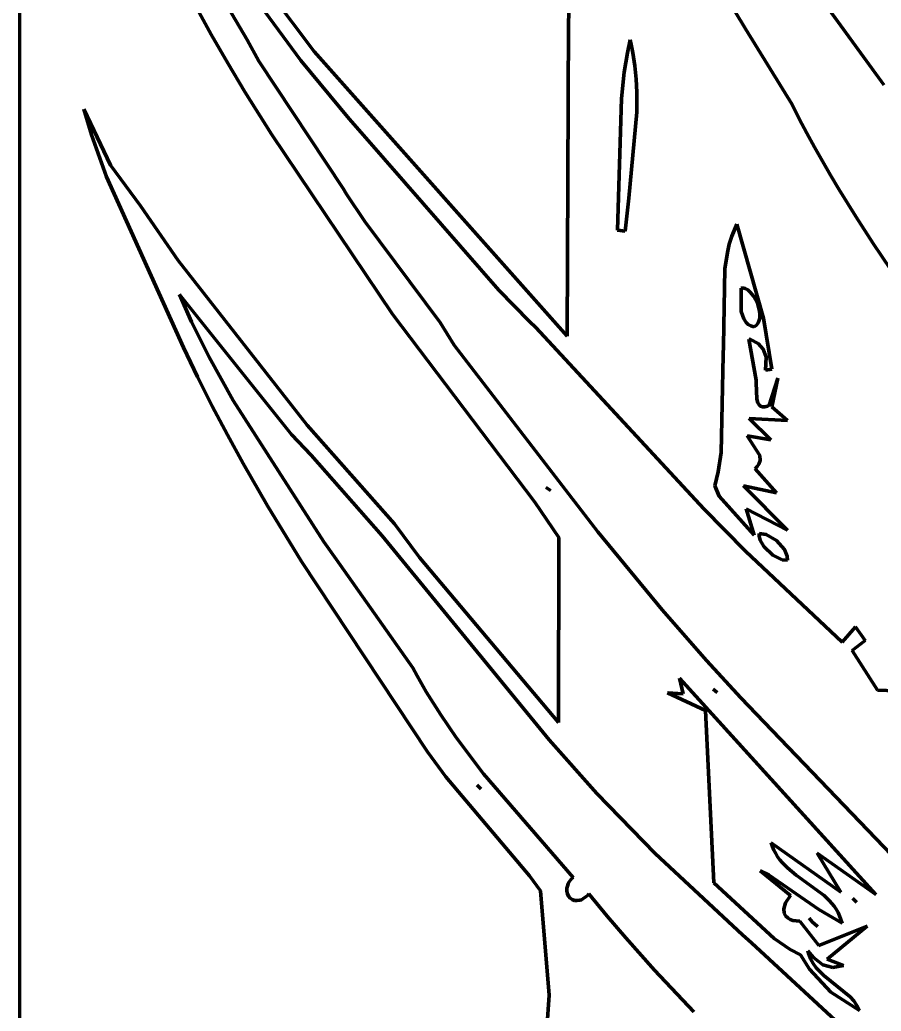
# Model space of a CAD drawing. Header units: millimetres. Extents: x 0 to 11, y 0 to 14.1.
# Drawn here: x 0 to 1.368, y 4.248 to 5.822 of the extents above; entities that cross this region are included whole.
import ezdxf

# ---------------------------------------------------------------- set-up
doc = ezdxf.new("R2010")
doc.units = ezdxf.units.MM
doc.layers.add('color#010101ff', color=7, linetype='CONTINUOUS', lineweight=100)
doc.layers.add('color#fefefeff', color=7, linetype='CONTINUOUS', lineweight=100)

msp = doc.modelspace()

# ---------------------------------------------------------------- linework, layer by layer
at = {"layer": 'color#010101ff'}
for p, q in [((1.3718, 5.7188), (0.898, 6.3738)), ((0.446, 5.7573), (0.1965, 6.0973)), ((0.8712, 5.8197), (0.8822, 6.0095)), ((0.2451, 5.9875), (0.3609, 5.7901)), ((0.3238, 5.962), (0.4676, 5.7718)), ((1.1118, 5.8752), (1.1524, 5.8074)), ((0.3038, 5.7987), (0.2784, 5.8451)), ((0.8694, 5.3196), (0.8712, 5.8197)), ((1.1524, 5.8074), (1.2262, 5.6876)), ((0.3302, 5.7529), (0.3038, 5.7987)), ((0.3609, 5.7901), (0.3797, 5.7563)), ((0.9691, 5.7902), (0.9647, 5.7697)), ((0.9715, 5.7799), (0.9691, 5.7902)), ((0.9735, 5.7695), (0.9715, 5.7799)), ((0.4676, 5.7718), (0.8694, 5.3196)), ((0.9647, 5.7697), (0.9596, 5.7388)), ((0.9767, 5.7488), (0.9735, 5.7695)), ((0.3575, 5.7075), (0.3302, 5.7529)), ((0.3797, 5.7563), (0.5133, 5.5543)), ((0.5231, 5.6646), (0.446, 5.7573)), ((0.9787, 5.7279), (0.9767, 5.7488)), ((0.9596, 5.7388), (0.9553, 5.6972)), ((0.9797, 5.707), (0.9787, 5.7279)), ((0.3998, 5.6403), (0.3575, 5.7075)), ((0.9553, 5.6972), (0.9489, 5.4878)), ((0.9797, 5.6755), (0.9797, 5.707)), ((0.1138, 5.6393), (0.1015, 5.68)), ((0.1015, 5.68), (0.1438, 5.591)), ((1.2262, 5.6876), (1.2378, 5.6648)), ((0.5497, 5.6344), (0.5231, 5.6646)), ((0.9669, 5.5387), (0.9797, 5.6755)), ((1.2378, 5.6648), (1.2497, 5.6422)), ((0.1375, 5.5727), (0.1138, 5.6393)), ((0.592, 5.3547), (0.3998, 5.6403)), ((0.7604, 5.393), (0.5497, 5.6344)), ((1.2497, 5.6422), (1.262, 5.6197)), ((1.262, 5.6197), (1.2745, 5.5974)), ((0.1438, 5.591), (0.1914, 5.5264)), ((1.2745, 5.5974), (1.2873, 5.5753)), ((0.2601, 5.3019), (0.1375, 5.5727)), ((1.2873, 5.5753), (1.3004, 5.5533)), ((0.5133, 5.5543), (0.5188, 5.5453)), ((0.5188, 5.5453), (0.5481, 5.5016)), ((0.9615, 5.4864), (0.9669, 5.5387)), ((1.3004, 5.5533), (1.3273, 5.5099)), ((0.1914, 5.5264), (0.2517, 5.4397)), ((1.3273, 5.5099), (1.3552, 5.467)), ((0.5481, 5.5016), (0.6676, 5.3414)), ((1.1357, 5.4913), (1.1307, 5.4786)), ((1.1387, 5.4975), (1.1357, 5.4913)), ((1.1809, 5.3481), (1.1387, 5.4975)), ((0.9489, 5.4878), (0.9615, 5.4864)), ((1.1307, 5.4786), (1.1266, 5.4658)), ((1.1266, 5.4658), (1.1235, 5.4528)), ((1.3552, 5.467), (1.3839, 5.4248)), ((1.1235, 5.4528), (1.1194, 5.4264)), ((0.2517, 5.4397), (0.4565, 5.1786)), ((1.1194, 5.4264), (1.1172, 5.3051)), ((0.2534, 5.3857), (0.2727, 5.3427)), ((0.4316, 5.1639), (0.2534, 5.3857)), ((0.8093, 5.3433), (0.7604, 5.393)), ((1.1454, 5.3962), (1.1475, 5.3963)), ((1.1456, 5.3587), (1.1454, 5.3962)), ((1.1475, 5.3963), (1.1496, 5.396)), ((1.1496, 5.396), (1.1518, 5.3954)), ((1.1518, 5.3954), (1.156, 5.3931)), ((1.156, 5.3931), (1.16, 5.3897)), ((1.16, 5.3897), (1.1655, 5.383)), ((1.1655, 5.383), (1.1713, 5.3719)), ((1.1713, 5.3719), (1.1747, 5.3599)), ((0.8177, 5.0563), (0.592, 5.3547)), ((1.1495, 5.3472), (1.1456, 5.3587)), ((1.1747, 5.3599), (1.1752, 5.354)), ((1.1752, 5.354), (1.1749, 5.3485)), ((0.2727, 5.3427), (0.3006, 5.2865)), ((0.6676, 5.3414), (0.6897, 5.3054)), ((0.8194, 5.3336), (0.8093, 5.3433)), ((1.1534, 5.3415), (1.1495, 5.3472)), ((1.1568, 5.3384), (1.1534, 5.3415)), ((1.1609, 5.3361), (1.1568, 5.3384)), ((1.1657, 5.3345), (1.1609, 5.3361)), ((1.1679, 5.3358), (1.1657, 5.3345)), ((1.1698, 5.3374), (1.1679, 5.3358)), ((1.1714, 5.3392), (1.1698, 5.3374)), ((1.1727, 5.3412), (1.1714, 5.3392)), ((1.1737, 5.3434), (1.1727, 5.3412)), ((1.1749, 5.3485), (1.1737, 5.3434)), ((1.194, 5.2673), (1.1809, 5.3481)), ((1.086, 5.0459), (0.8194, 5.3336)), ((0.6897, 5.3054), (0.9181, 5.0091)), ((1.1172, 5.3051), (1.1168, 5.2896)), ((1.1694, 5.2497), (1.1577, 5.3152)), ((1.1577, 5.3152), (1.1602, 5.3145)), ((1.1602, 5.3145), (1.1724, 5.3081)), ((1.1724, 5.3081), (1.1806, 5.2993)), ((0.2823, 5.2551), (0.2601, 5.3019)), ((1.1168, 5.2896), (1.1139, 5.1352)), ((1.1806, 5.2993), (1.1853, 5.2862)), ((0.3006, 5.2865), (0.3386, 5.2179)), ((1.1853, 5.2862), (1.1842, 5.2656)), ((1.1842, 5.2656), (1.194, 5.2673)), ((0.3055, 5.2088), (0.2823, 5.2551)), ((1.1691, 5.2455), (1.1694, 5.2497)), ((1.1701, 5.2197), (1.1691, 5.2455)), ((1.2039, 5.253), (1.1897, 5.2101)), ((1.1942, 5.2078), (1.2039, 5.253)), ((0.3296, 5.1631), (0.3055, 5.2088)), ((0.3386, 5.2179), (0.4828, 4.9936)), ((1.172, 5.214), (1.1701, 5.2197)), ((1.1738, 5.211), (1.172, 5.214)), ((1.1761, 5.2088), (1.1738, 5.211)), ((1.1775, 5.208), (1.1761, 5.2088)), ((1.1791, 5.2075), (1.1775, 5.208)), ((1.1849, 5.208), (1.1828, 5.2075)), ((1.1872, 5.2088), (1.1849, 5.208)), ((1.1897, 5.2101), (1.1872, 5.2088)), ((1.1808, 5.2074), (1.1791, 5.2075)), ((1.1828, 5.2075), (1.1808, 5.2074)), ((1.2192, 5.1859), (1.1942, 5.2078)), ((0.4565, 5.1786), (0.595, 5.0219)), ((1.1927, 5.155), (1.1584, 5.1889)), ((1.1584, 5.1889), (1.2192, 5.1859)), ((0.3545, 5.1177), (0.3296, 5.1631)), ((0.4629, 5.1309), (0.4316, 5.1639)), ((1.1753, 5.1302), (1.1552, 5.1618)), ((1.1552, 5.1618), (1.1927, 5.155)), ((0.5754, 5.0028), (0.4629, 5.1309)), ((1.1139, 5.1352), (1.1091, 5.1047)), ((1.1755, 5.1227), (1.1753, 5.1302)), ((0.3934, 5.0506), (0.3545, 5.1177)), ((1.1711, 5.113), (1.1736, 5.1169)), ((1.1736, 5.1169), (1.1755, 5.1227)), ((1.1091, 5.1047), (1.1035, 5.082)), ((1.1676, 5.109), (1.1711, 5.113)), ((1.2018, 5.0712), (1.1676, 5.109)), ((1.219, 5.0117), (1.149, 5.0821)), ((1.149, 5.0821), (1.2018, 5.0712)), ((0.8358, 5.0798), (0.8427, 5.0749)), ((0.8427, 5.0749), (0.8358, 5.0798)), ((1.1035, 5.082), (1.1103, 5.066)), ((0.8558, 5.0001), (0.8177, 5.0563)), ((1.1103, 5.066), (1.166, 5.004)), ((0.4474, 4.9622), (0.3934, 5.0506)), ((1.1525, 4.9785), (1.086, 5.0459)), ((1.166, 5.004), (1.1536, 5.0458)), ((1.1536, 5.0458), (1.219, 5.0117)), ((0.595, 5.0219), (0.6349, 4.9686)), ((0.9181, 5.0091), (1.0201, 4.8855)), ((1.1743, 5.0068), (1.1743, 5.0026)), ((1.185, 5.0049), (1.1743, 5.0068)), ((1.2017, 4.9957), (1.185, 5.0049)), ((0.4828, 4.9936), (0.5021, 4.9658)), ((0.7805, 4.7522), (0.5754, 5.0028)), ((0.8555, 4.7064), (0.8558, 5.0001)), ((1.1743, 5.0026), (1.1757, 4.9962)), ((1.1757, 4.9962), (1.1812, 4.9859)), ((1.2144, 4.9811), (1.2017, 4.9957)), ((1.306, 4.8341), (1.1525, 4.9785)), ((1.1812, 4.9859), (1.1957, 4.9721)), ((1.1957, 4.9721), (1.2108, 4.965)), ((1.2185, 4.9706), (1.2144, 4.9811)), ((0.6476, 4.6602), (0.4474, 4.9622)), ((0.5021, 4.9658), (0.6243, 4.7934)), ((0.6349, 4.9686), (0.8555, 4.7064)), ((1.2108, 4.965), (1.2191, 4.9641)), ((1.2191, 4.9641), (1.2185, 4.9706)), ((1.0201, 4.8855), (1.0905, 4.805)), ((1.3269, 4.8586), (1.306, 4.8341)), ((1.3421, 4.8366), (1.3269, 4.8586)), ((1.3217, 4.8208), (1.3421, 4.8366)), ((1.3622, 4.758), (1.3217, 4.8208)), ((1.0905, 4.805), (1.1448, 4.746)), ((0.6243, 4.7934), (0.6312, 4.7807)), ((0.6312, 4.7807), (0.6455, 4.7555)), ((1.0476, 4.7768), (1.0533, 4.7522)), ((1.3594, 4.4338), (1.0476, 4.7768)), ((0.6455, 4.7555), (0.6684, 4.7186)), ((0.8407, 4.679), (0.7805, 4.7522)), ((1.0533, 4.7522), (1.0286, 4.7535)), ((1.0286, 4.7535), (1.0889, 4.7258)), ((1.101, 4.7596), (1.1076, 4.7543)), ((1.1076, 4.7543), (1.101, 4.7596)), ((1.3911, 4.7571), (1.3622, 4.758)), ((1.1448, 4.746), (1.1818, 4.7074)), ((1.0889, 4.7258), (1.1021, 4.452)), ((0.6684, 4.7186), (0.6928, 4.6827)), ((1.1818, 4.7074), (1.5782, 4.2937)), ((0.6928, 4.6827), (0.7362, 4.6249)), ((0.9164, 4.594), (0.8407, 4.679)), ((0.6764, 4.6204), (0.6476, 4.6602)), ((0.8093, 4.4631), (0.6764, 4.6204)), ((0.7362, 4.6249), (0.8785, 4.4608)), ((0.7261, 4.6074), (0.7322, 4.6013)), ((0.7322, 4.6013), (0.7261, 4.6074)), ((1.0089, 4.4988), (0.9164, 4.594)), ((1.1952, 4.5095), (1.1933, 4.5154)), ((1.1933, 4.5154), (1.3035, 4.4375)), ((1.1975, 4.5039), (1.1952, 4.5095)), ((1.2003, 4.4986), (1.1975, 4.5039)), ((1.1477, 4.3694), (1.0089, 4.4988)), ((1.2034, 4.4936), (1.2003, 4.4986)), ((1.2068, 4.4889), (1.2034, 4.4936)), ((1.2106, 4.4844), (1.2068, 4.4889)), ((1.219, 4.476), (1.2106, 4.4844)), ((1.3035, 4.4375), (1.2659, 4.4991)), ((1.2659, 4.4991), (1.3594, 4.4338)), ((1.2239, 4.4319), (1.1755, 4.4711)), ((1.1755, 4.4711), (1.19, 4.4643)), ((1.2329, 4.4645), (1.219, 4.476)), ((0.8267, 4.4393), (0.8093, 4.4631)), ((0.8724, 4.4535), (0.871, 4.451)), ((0.8741, 4.4559), (0.8724, 4.4535)), ((0.8761, 4.4584), (0.8741, 4.4559)), ((0.8785, 4.4608), (0.8761, 4.4584)), ((1.19, 4.4643), (1.2688, 4.4099)), ((1.2771, 4.4319), (1.2329, 4.4645)), ((0.8404, 4.2738), (0.8267, 4.4393)), ((0.8688, 4.4437), (0.8686, 4.4391)), ((0.8686, 4.4391), (0.8695, 4.4348)), ((0.87, 4.4485), (0.8688, 4.4437)), ((0.871, 4.451), (0.87, 4.4485)), ((1.1021, 4.452), (1.1976, 4.3637)), ((0.8695, 4.4348), (0.8713, 4.4311)), ((0.8713, 4.4311), (0.8738, 4.428)), ((0.8738, 4.428), (0.877, 4.4257)), ((0.877, 4.4257), (0.8807, 4.4243)), ((0.8807, 4.4243), (0.8848, 4.4239)), ((0.8848, 4.4239), (0.8893, 4.4246)), ((0.8893, 4.4246), (0.8917, 4.4254)), ((0.8917, 4.4254), (0.894, 4.4266)), ((0.894, 4.4266), (0.8964, 4.4281)), ((0.8964, 4.4281), (0.8988, 4.43)), ((0.8988, 4.43), (0.9012, 4.4322)), ((0.9012, 4.4322), (0.9036, 4.4349)), ((0.9036, 4.4349), (0.9325, 4.3995)), ((1.2161, 4.4204), (1.2239, 4.4319)), ((1.2856, 4.4238), (1.2771, 4.4319)), ((1.2895, 4.4195), (1.2856, 4.4238)), ((1.3228, 4.4275), (1.3286, 4.4213)), ((1.3286, 4.4213), (1.3228, 4.4275)), ((1.2134, 4.411), (1.2161, 4.4204)), ((1.2139, 4.4041), (1.2134, 4.411)), ((1.2688, 4.4099), (1.3056, 4.3882)), ((1.2931, 4.4149), (1.2895, 4.4195)), ((1.2964, 4.4102), (1.2931, 4.4149)), ((1.2993, 4.4051), (1.2964, 4.4102)), ((0.9325, 4.3995), (0.9621, 4.3647)), ((1.2161, 4.3997), (1.2139, 4.4041)), ((1.2199, 4.396), (1.2161, 4.3997)), ((1.2234, 4.3941), (1.2199, 4.396)), ((1.2276, 4.3926), (1.2234, 4.3941)), ((1.2327, 4.3917), (1.2276, 4.3926)), ((1.2386, 4.3913), (1.2327, 4.3917)), ((1.2688, 4.3525), (1.2386, 4.3913)), ((1.2588, 4.3899), (1.2536, 4.3963)), ((1.2536, 4.3963), (1.2588, 4.3899)), ((1.2588, 4.3899), (1.261, 4.3879)), ((1.2661, 4.3833), (1.2588, 4.3899)), ((1.3018, 4.3998), (1.2993, 4.4051)), ((1.3039, 4.3942), (1.3018, 4.3998)), ((1.3056, 4.3882), (1.3039, 4.3942)), ((1.261, 4.3879), (1.2668, 4.3826)), ((1.2668, 4.3826), (1.2661, 4.3833)), ((1.3458, 4.3832), (1.2688, 4.3525)), ((1.2818, 4.3311), (1.3458, 4.3832)), ((0.9621, 4.3647), (1.0077, 4.3137)), ((1.1619, 4.3569), (1.1477, 4.3694)), ((1.1976, 4.3637), (1.2231, 4.3464)), ((1.3233, 4.2076), (1.1619, 4.3569)), ((1.2231, 4.3464), (1.2396, 4.3377)), ((1.2525, 4.3399), (1.2515, 4.3443)), ((1.2515, 4.3443), (1.2601, 4.3334)), ((1.2396, 4.3377), (1.2541, 4.3149)), ((1.2539, 4.3357), (1.2525, 4.3399)), ((1.2556, 4.3317), (1.2539, 4.3357)), ((1.2597, 4.3242), (1.2556, 4.3317)), ((1.2601, 4.3334), (1.2749, 4.322)), ((1.3078, 4.3212), (1.2818, 4.3311)), ((1.0077, 4.3137), (1.0705, 4.2473)), ((1.2541, 4.3149), (1.2881, 4.2788)), ((1.2647, 4.3174), (1.2597, 4.3242)), ((1.2769, 4.3052), (1.2647, 4.3174)), ((1.2749, 4.322), (1.2908, 4.3179)), ((1.2908, 4.3179), (1.3078, 4.3212)), ((1.3183, 4.2713), (1.2769, 4.3052)), ((0.8367, 4.221), (0.8404, 4.2738)), ((1.2881, 4.2788), (1.3335, 4.2496)), ((1.3242, 4.2647), (1.3183, 4.2713)), ((1.3293, 4.2575), (1.3242, 4.2647)), ((1.3315, 4.2536), (1.3293, 4.2575)), ((1.3335, 4.2496), (1.3315, 4.2536))]:
    msp.add_line(p, q, dxfattribs=at)
at = {"layer": 'color#fefefeff'}
for p, q in [((0, 0), (0, 14.0556)), ((0.898, 6.3738), (1.3718, 5.7188)), ((0.1965, 6.0973), (0.446, 5.7573)), ((0.8822, 6.0095), (0.8712, 5.8197)), ((0.3609, 5.7901), (0.2451, 5.9875)), ((0.4676, 5.7718), (0.3238, 5.962)), ((1.1524, 5.8074), (1.1118, 5.8752)), ((0.2784, 5.8451), (0.3038, 5.7987)), ((0.8712, 5.8197), (0.8694, 5.3196)), ((1.2262, 5.6876), (1.1524, 5.8074)), ((0.3038, 5.7987), (0.3302, 5.7529)), ((0.3797, 5.7563), (0.3609, 5.7901)), ((0.9647, 5.7697), (0.9691, 5.7902)), ((0.9691, 5.7902), (0.9715, 5.7799)), ((0.9715, 5.7799), (0.9735, 5.7695)), ((0.8694, 5.3196), (0.4676, 5.7718)), ((0.9596, 5.7388), (0.9647, 5.7697)), ((0.9735, 5.7695), (0.9767, 5.7488)), ((0.3302, 5.7529), (0.3575, 5.7075)), ((0.5133, 5.5543), (0.3797, 5.7563)), ((0.446, 5.7573), (0.5231, 5.6646)), ((0.9767, 5.7488), (0.9787, 5.7279)), ((0.9553, 5.6972), (0.9596, 5.7388)), ((0.9787, 5.7279), (0.9797, 5.707)), ((0.3575, 5.7075), (0.3998, 5.6403)), ((0.9489, 5.4878), (0.9553, 5.6972)), ((0.9797, 5.707), (0.9797, 5.6755)), ((0.1438, 5.591), (0.1015, 5.68)), ((0.1015, 5.68), (0.1138, 5.6393)), ((1.2378, 5.6648), (1.2262, 5.6876)), ((0.5231, 5.6646), (0.5497, 5.6344)), ((0.9797, 5.6755), (0.9669, 5.5387)), ((1.2497, 5.6422), (1.2378, 5.6648)), ((0.1138, 5.6393), (0.1375, 5.5727)), ((0.3998, 5.6403), (0.592, 5.3547)), ((0.5497, 5.6344), (0.7604, 5.393)), ((1.262, 5.6197), (1.2497, 5.6422)), ((1.2745, 5.5974), (1.262, 5.6197)), ((0.1914, 5.5264), (0.1438, 5.591)), ((1.2873, 5.5753), (1.2745, 5.5974)), ((0.1375, 5.5727), (0.2601, 5.3019)), ((1.3004, 5.5533), (1.2873, 5.5753)), ((0.5188, 5.5453), (0.5133, 5.5543)), ((0.5481, 5.5016), (0.5188, 5.5453)), ((0.9669, 5.5387), (0.9615, 5.4864)), ((1.3273, 5.5099), (1.3004, 5.5533)), ((0.2517, 5.4397), (0.1914, 5.5264)), ((1.3552, 5.467), (1.3273, 5.5099)), ((0.6676, 5.3414), (0.5481, 5.5016)), ((1.1307, 5.4786), (1.1357, 5.4913)), ((1.1357, 5.4913), (1.1387, 5.4975)), ((1.1387, 5.4975), (1.1809, 5.3481)), ((0.9615, 5.4864), (0.9489, 5.4878)), ((1.1266, 5.4658), (1.1307, 5.4786)), ((1.1235, 5.4528), (1.1266, 5.4658)), ((1.3839, 5.4248), (1.3552, 5.467)), ((1.1194, 5.4264), (1.1235, 5.4528)), ((0.4565, 5.1786), (0.2517, 5.4397)), ((1.1172, 5.3051), (1.1194, 5.4264)), ((0.2534, 5.3857), (0.4316, 5.1639)), ((0.2727, 5.3427), (0.2534, 5.3857)), ((0.7604, 5.393), (0.8093, 5.3433)), ((1.1475, 5.3963), (1.1454, 5.3962)), ((1.1454, 5.3962), (1.1456, 5.3587)), ((1.1496, 5.396), (1.1475, 5.3963)), ((1.1518, 5.3954), (1.1496, 5.396)), ((1.156, 5.3931), (1.1518, 5.3954)), ((1.16, 5.3897), (1.156, 5.3931)), ((1.1655, 5.383), (1.16, 5.3897)), ((1.1713, 5.3719), (1.1655, 5.383)), ((1.1747, 5.3599), (1.1713, 5.3719)), ((0.592, 5.3547), (0.8177, 5.0563)), ((1.1456, 5.3587), (1.1495, 5.3472)), ((1.1752, 5.354), (1.1747, 5.3599)), ((1.1749, 5.3485), (1.1752, 5.354)), ((0.3006, 5.2865), (0.2727, 5.3427)), ((0.6897, 5.3054), (0.6676, 5.3414)), ((0.8093, 5.3433), (0.8194, 5.3336)), ((1.1495, 5.3472), (1.1534, 5.3415)), ((1.1534, 5.3415), (1.1568, 5.3384)), ((1.1568, 5.3384), (1.1609, 5.3361)), ((1.1609, 5.3361), (1.1657, 5.3345)), ((1.1657, 5.3345), (1.1679, 5.3358)), ((1.1679, 5.3358), (1.1698, 5.3374)), ((1.1698, 5.3374), (1.1714, 5.3392)), ((1.1714, 5.3392), (1.1727, 5.3412)), ((1.1727, 5.3412), (1.1737, 5.3434)), ((1.1737, 5.3434), (1.1749, 5.3485)), ((1.1809, 5.3481), (1.194, 5.2673)), ((0.8194, 5.3336), (1.086, 5.0459)), ((0.9181, 5.0091), (0.6897, 5.3054)), ((1.1168, 5.2896), (1.1172, 5.3051)), ((1.1602, 5.3145), (1.1577, 5.3152)), ((1.1577, 5.3152), (1.1694, 5.2497)), ((1.1724, 5.3081), (1.1602, 5.3145)), ((1.1806, 5.2993), (1.1724, 5.3081)), ((0.2601, 5.3019), (0.2823, 5.2551)), ((1.1139, 5.1352), (1.1168, 5.2896)), ((1.1853, 5.2862), (1.1806, 5.2993)), ((0.3386, 5.2179), (0.3006, 5.2865)), ((1.1842, 5.2656), (1.1853, 5.2862)), ((1.194, 5.2673), (1.1842, 5.2656)), ((0.2823, 5.2551), (0.3055, 5.2088)), ((1.1694, 5.2497), (1.1691, 5.2455)), ((1.1691, 5.2455), (1.1701, 5.2197)), ((1.1897, 5.2101), (1.2039, 5.253)), ((1.2039, 5.253), (1.1942, 5.2078)), ((0.3055, 5.2088), (0.3296, 5.1631)), ((0.4828, 4.9936), (0.3386, 5.2179)), ((1.1701, 5.2197), (1.172, 5.214)), ((1.172, 5.214), (1.1738, 5.211)), ((1.1738, 5.211), (1.1761, 5.2088)), ((1.1761, 5.2088), (1.1775, 5.208)), ((1.1775, 5.208), (1.1791, 5.2075)), ((1.1828, 5.2075), (1.1849, 5.208)), ((1.1849, 5.208), (1.1872, 5.2088)), ((1.1872, 5.2088), (1.1897, 5.2101)), ((1.1791, 5.2075), (1.1808, 5.2074)), ((1.1808, 5.2074), (1.1828, 5.2075)), ((1.1942, 5.2078), (1.2192, 5.1859)), ((0.595, 5.0219), (0.4565, 5.1786)), ((1.2192, 5.1859), (1.1584, 5.1889)), ((1.1584, 5.1889), (1.1927, 5.155)), ((0.3296, 5.1631), (0.3545, 5.1177)), ((0.4316, 5.1639), (0.4629, 5.1309)), ((1.1927, 5.155), (1.1552, 5.1618)), ((1.1552, 5.1618), (1.1753, 5.1302)), ((0.4629, 5.1309), (0.5754, 5.0028)), ((1.1091, 5.1047), (1.1139, 5.1352)), ((1.1753, 5.1302), (1.1755, 5.1227)), ((0.3545, 5.1177), (0.3934, 5.0506)), ((1.1736, 5.1169), (1.1711, 5.113)), ((1.1755, 5.1227), (1.1736, 5.1169)), ((1.1035, 5.082), (1.1091, 5.1047)), ((1.1711, 5.113), (1.1676, 5.109)), ((1.1676, 5.109), (1.2018, 5.0712)), ((1.2018, 5.0712), (1.149, 5.0821)), ((1.149, 5.0821), (1.219, 5.0117)), ((0.8358, 5.0798), (0.8427, 5.0749)), ((0.8427, 5.0749), (0.8358, 5.0798)), ((1.1103, 5.066), (1.1035, 5.082)), ((0.8177, 5.0563), (0.8558, 5.0001)), ((1.166, 5.004), (1.1103, 5.066)), ((0.3934, 5.0506), (0.4474, 4.9622)), ((1.086, 5.0459), (1.1525, 4.9785)), ((1.219, 5.0117), (1.1536, 5.0458)), ((1.1536, 5.0458), (1.166, 5.004)), ((0.6349, 4.9686), (0.595, 5.0219)), ((1.0201, 4.8855), (0.9181, 5.0091)), ((1.1743, 5.0068), (1.185, 5.0049)), ((1.1743, 5.0026), (1.1743, 5.0068)), ((1.185, 5.0049), (1.2017, 4.9957)), ((0.5021, 4.9658), (0.4828, 4.9936)), ((0.5754, 5.0028), (0.7805, 4.7522)), ((0.8558, 5.0001), (0.8555, 4.7064)), ((1.1757, 4.9962), (1.1743, 5.0026)), ((1.1812, 4.9859), (1.1757, 4.9962)), ((1.2017, 4.9957), (1.2144, 4.9811)), ((1.1525, 4.9785), (1.306, 4.8341)), ((1.1957, 4.9721), (1.1812, 4.9859)), ((1.2108, 4.965), (1.1957, 4.9721)), ((1.2144, 4.9811), (1.2185, 4.9706)), ((0.4474, 4.9622), (0.6476, 4.6602)), ((0.6243, 4.7934), (0.5021, 4.9658)), ((0.8555, 4.7064), (0.6349, 4.9686)), ((1.2191, 4.9641), (1.2108, 4.965)), ((1.2185, 4.9706), (1.2191, 4.9641)), ((1.0905, 4.805), (1.0201, 4.8855)), ((1.306, 4.8341), (1.3269, 4.8586)), ((1.3269, 4.8586), (1.3421, 4.8366)), ((1.3421, 4.8366), (1.3217, 4.8208)), ((1.3217, 4.8208), (1.3622, 4.758)), ((1.1448, 4.746), (1.0905, 4.805)), ((0.6312, 4.7807), (0.6243, 4.7934)), ((0.6455, 4.7555), (0.6312, 4.7807)), ((1.0476, 4.7768), (1.3594, 4.4338)), ((1.0533, 4.7522), (1.0476, 4.7768)), ((0.6684, 4.7186), (0.6455, 4.7555)), ((0.7805, 4.7522), (0.8407, 4.679)), ((1.0889, 4.7258), (1.0286, 4.7535)), ((1.0286, 4.7535), (1.0533, 4.7522)), ((1.101, 4.7596), (1.1076, 4.7543)), ((1.1076, 4.7543), (1.101, 4.7596)), ((1.3622, 4.758), (1.3911, 4.7571)), ((1.1818, 4.7074), (1.1448, 4.746)), ((1.1021, 4.452), (1.0889, 4.7258)), ((0.6928, 4.6827), (0.6684, 4.7186)), ((1.5782, 4.2937), (1.1818, 4.7074)), ((0.7362, 4.6249), (0.6928, 4.6827)), ((0.8407, 4.679), (0.9164, 4.594)), ((0.6476, 4.6602), (0.6764, 4.6204)), ((0.6764, 4.6204), (0.8093, 4.4631)), ((0.8785, 4.4608), (0.7362, 4.6249)), ((0.7261, 4.6074), (0.7322, 4.6013)), ((0.7322, 4.6013), (0.7261, 4.6074)), ((0.9164, 4.594), (1.0089, 4.4988)), ((1.3035, 4.4375), (1.1933, 4.5154)), ((1.1933, 4.5154), (1.1952, 4.5095)), ((1.1952, 4.5095), (1.1975, 4.5039)), ((1.1975, 4.5039), (1.2003, 4.4986)), ((1.0089, 4.4988), (1.1477, 4.3694)), ((1.2003, 4.4986), (1.2034, 4.4936)), ((1.2034, 4.4936), (1.2068, 4.4889)), ((1.2068, 4.4889), (1.2106, 4.4844)), ((1.2106, 4.4844), (1.219, 4.476)), ((1.3594, 4.4338), (1.2659, 4.4991)), ((1.2659, 4.4991), (1.3035, 4.4375)), ((1.19, 4.4643), (1.1755, 4.4711)), ((1.1755, 4.4711), (1.2239, 4.4319)), ((1.219, 4.476), (1.2329, 4.4645)), ((0.8093, 4.4631), (0.8267, 4.4393)), ((0.871, 4.451), (0.8724, 4.4535)), ((0.8724, 4.4535), (0.8741, 4.4559)), ((0.8741, 4.4559), (0.8761, 4.4584)), ((0.8761, 4.4584), (0.8785, 4.4608)), ((1.2688, 4.4099), (1.19, 4.4643)), ((1.2329, 4.4645), (1.2771, 4.4319)), ((0.8267, 4.4393), (0.8404, 4.2738)), ((0.8686, 4.4391), (0.8688, 4.4437)), ((0.8695, 4.4348), (0.8686, 4.4391)), ((0.8688, 4.4437), (0.87, 4.4485)), ((0.87, 4.4485), (0.871, 4.451)), ((1.1976, 4.3637), (1.1021, 4.452)), ((0.8713, 4.4311), (0.8695, 4.4348)), ((0.8738, 4.428), (0.8713, 4.4311)), ((0.877, 4.4257), (0.8738, 4.428)), ((0.8807, 4.4243), (0.877, 4.4257)), ((0.8848, 4.4239), (0.8807, 4.4243)), ((0.8893, 4.4246), (0.8848, 4.4239)), ((0.8917, 4.4254), (0.8893, 4.4246)), ((0.894, 4.4266), (0.8917, 4.4254)), ((0.8964, 4.4281), (0.894, 4.4266)), ((0.8988, 4.43), (0.8964, 4.4281)), ((0.9012, 4.4322), (0.8988, 4.43)), ((0.9036, 4.4349), (0.9012, 4.4322)), ((0.9325, 4.3995), (0.9036, 4.4349)), ((1.2239, 4.4319), (1.2161, 4.4204)), ((1.2771, 4.4319), (1.2856, 4.4238)), ((1.2856, 4.4238), (1.2895, 4.4195)), ((1.3228, 4.4275), (1.3286, 4.4213)), ((1.3286, 4.4213), (1.3228, 4.4275)), ((1.2161, 4.4204), (1.2134, 4.411)), ((1.2134, 4.411), (1.2139, 4.4041)), ((1.3056, 4.3882), (1.2688, 4.4099)), ((1.2895, 4.4195), (1.2931, 4.4149)), ((1.2931, 4.4149), (1.2964, 4.4102)), ((1.2964, 4.4102), (1.2993, 4.4051)), ((0.9621, 4.3647), (0.9325, 4.3995)), ((1.2139, 4.4041), (1.2161, 4.3997)), ((1.2161, 4.3997), (1.2199, 4.396)), ((1.2199, 4.396), (1.2234, 4.3941)), ((1.2234, 4.3941), (1.2276, 4.3926)), ((1.2276, 4.3926), (1.2327, 4.3917)), ((1.2327, 4.3917), (1.2386, 4.3913)), ((1.2386, 4.3913), (1.2688, 4.3525)), ((1.2588, 4.3899), (1.2536, 4.3963)), ((1.2536, 4.3963), (1.2588, 4.3899)), ((1.2588, 4.3899), (1.2661, 4.3833)), ((1.261, 4.3879), (1.2588, 4.3899)), ((1.2993, 4.4051), (1.3018, 4.3998)), ((1.3018, 4.3998), (1.3039, 4.3942)), ((1.3039, 4.3942), (1.3056, 4.3882)), ((1.2668, 4.3826), (1.261, 4.3879)), ((1.2661, 4.3833), (1.2668, 4.3826)), ((1.2688, 4.3525), (1.3458, 4.3832)), ((1.3458, 4.3832), (1.2818, 4.3311)), ((1.0077, 4.3137), (0.9621, 4.3647)), ((1.1477, 4.3694), (1.1619, 4.3569)), ((1.2231, 4.3464), (1.1976, 4.3637)), ((1.1619, 4.3569), (1.3233, 4.2076)), ((1.2396, 4.3377), (1.2231, 4.3464)), ((1.2601, 4.3334), (1.2515, 4.3443)), ((1.2515, 4.3443), (1.2525, 4.3399)), ((1.2541, 4.3149), (1.2396, 4.3377)), ((1.2525, 4.3399), (1.2539, 4.3357)), ((1.2539, 4.3357), (1.2556, 4.3317)), ((1.2556, 4.3317), (1.2597, 4.3242)), ((1.2749, 4.322), (1.2601, 4.3334)), ((1.2818, 4.3311), (1.3078, 4.3212)), ((1.0705, 4.2473), (1.0077, 4.3137)), ((1.2881, 4.2788), (1.2541, 4.3149)), ((1.2597, 4.3242), (1.2647, 4.3174)), ((1.2647, 4.3174), (1.2769, 4.3052)), ((1.2908, 4.3179), (1.2749, 4.322)), ((1.3078, 4.3212), (1.2908, 4.3179)), ((1.2769, 4.3052), (1.3183, 4.2713)), ((0.8404, 4.2738), (0.8367, 4.221)), ((1.3335, 4.2496), (1.2881, 4.2788)), ((1.3183, 4.2713), (1.3242, 4.2647)), ((1.3242, 4.2647), (1.3293, 4.2575)), ((1.3293, 4.2575), (1.3315, 4.2536)), ((1.3315, 4.2536), (1.3335, 4.2496))]:
    msp.add_line(p, q, dxfattribs=at)

doc.saveas('drawing.dxf')
